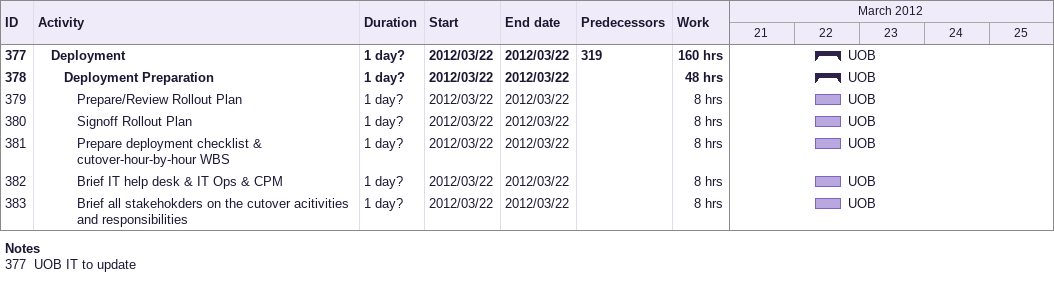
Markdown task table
| ID | Level | Task | Duration | Start | Finish | Predecessors | Resources | Work (h) |
|---|---|---|---|---|---|---|---|---|
| 377 | 2 | **Deployment** | 1d? | 2012-03-22 | 2012-03-22 | 319 | UOB | 160 |
| 378 | 3 | **Deployment Preparation** | 1d? | 2012-03-22 | 2012-03-22 |  | UOB | 48 |
| 379 | 4 | Prepare/Review Rollout Plan | 1d? | 2012-03-22 | 2012-03-22 |  | UOB | 8 |
| 380 | 4 | Signoff Rollout Plan | 1d? | 2012-03-22 | 2012-03-22 |  | UOB | 8 |
| 381 | 4 | Prepare deployment checklist & cutover-hour-by-hour WBS | 1d? | 2012-03-22 | 2012-03-22 |  | UOB | 8 |
| 382 | 4 | Brief IT help desk & IT Ops & CPM | 1d? | 2012-03-22 | 2012-03-22 |  | UOB | 8 |
| 383 | 4 | Brief all stakehokders on the cutover acitivities and responsibilities | 1d? | 2012-03-22 | 2012-03-22 |  | UOB | 8 |

Notes
- 377: UOB IT to update
